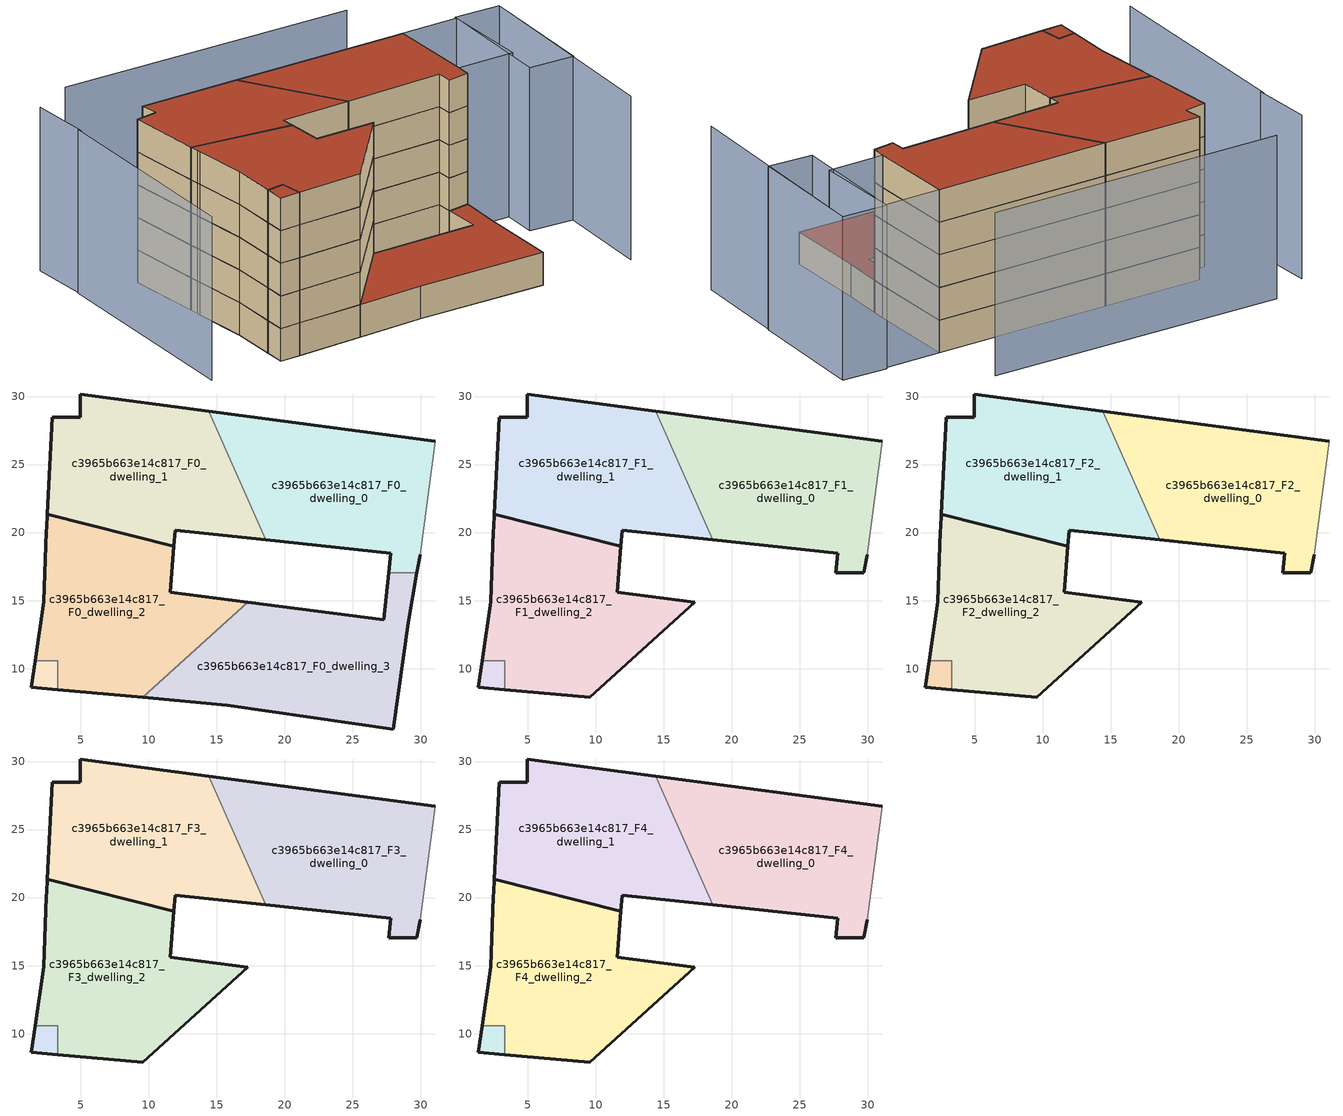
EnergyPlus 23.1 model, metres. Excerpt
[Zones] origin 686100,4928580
c3965b663e14c817_F0_dwelling_0
 floor ground (EU_floor_Construction): 29.71,17.05 29.94,18.39 31.05,26.71 14.39,28.93 18.58,19.47 27.79,18.49 27.63,17.05 z0
 wall outside (EU_wall_Construction): 27.63,17.05 27.79,18.49 18.58,19.47 / 14.39,28.93 31.05,26.71 / 29.94,18.39 29.71,17.05 z0:3
 wall adiabatic (EU_wall_Construction): 31.05,26.71 29.94,18.39 z0:3
 wall to c3965b663e14c817_F0_dwelling_1 (EU_wall_Construction): 18.58,19.47 14.39,28.93 z0:3
 wall to c3965b663e14c817_F0_dwelling_3 (EU_wall_Construction): 29.71,17.05 27.63,17.05 z0:3
c3965b663e14c817_F0_dwelling_1
 floor ground (EU_floor_Construction): 18.58,19.47 14.39,28.93 4.98,30.18 4.98,28.49 2.92,28.49 2.54,21.34 11.83,19.01 11.93,20.19 z0
 wall outside (EU_wall_Construction): 18.58,19.47 11.93,20.19 11.83,19.01 2.54,21.34 2.92,28.49 4.98,28.49 4.98,30.18 14.39,28.93 z0:3
c3965b663e14c817_F0_dwelling_2
 floor ground (EU_floor_Construction): 17.26,14.89 11.56,15.62 11.83,19.01 2.54,21.34 2.49,20.4 2.48,20.11 2.27,14.93 1.64,10.59 3.32,10.59 3.32,8.46 9.54,7.88 z0
 wall outside (EU_wall_Construction): 1.64,10.59 2.27,14.93 2.48,20.11 2.49,20.4 2.54,21.34 11.83,19.01 11.56,15.62 17.26,14.89 / 9.54,7.88 3.32,8.46 z0:3
 wall to c3965b663e14c817_F0_circulation (EU_wall_Construction): 3.32,8.46 3.32,10.59 1.64,10.59 z0:3
 wall to c3965b663e14c817_F0_dwelling_3 (EU_wall_Construction): 17.26,14.89 9.54,7.88 z0:3
c3965b663e14c817_F0_dwelling_3
 floor ground (EU_floor_Construction): 27.96,5.57 29.07,13.38 29.71,17.05 27.63,17.05 27.25,13.61 17.26,14.89 9.54,7.88 15.77,7.31 z0
 wall outside (EU_wall_Construction): 17.26,14.89 27.25,13.61 27.63,17.05 / 29.71,17.05 29.07,13.38 27.96,5.57 15.77,7.31 9.54,7.88 z0:3
 roof outside (EU_roof_Construction): 29.71,17.05 29.07,13.38 27.96,5.57 15.77,7.31 9.54,7.88 17.26,14.89 27.25,13.61 27.63,17.05 z3
c3965b663e14c817_F0_circulation
 floor ground (EU_floor_Construction): 3.32,8.46 3.32,10.59 1.64,10.59 1.36,8.64 z0
 wall outside (EU_wall_Construction): 3.32,8.46 1.36,8.64 1.64,10.59 z0:3
c3965b663e14c817_F1_dwelling_0
 floor to c3965b663e14c817_F0_dwelling_0 (EU_floor_Construction): 29.71,17.05 29.94,18.39 31.05,26.71 14.39,28.93 18.58,19.47 27.79,18.49 27.63,17.05 z3
 wall outside (EU_wall_Construction): 14.39,28.93 31.05,26.71 / 29.94,18.39 29.71,17.05 27.63,17.05 27.79,18.49 18.58,19.47 z3:6
 wall adiabatic (EU_wall_Construction): 31.05,26.71 29.94,18.39 z3:6
 wall to c3965b663e14c817_F1_dwelling_1 (EU_wall_Construction): 18.58,19.47 14.39,28.93 z3:6
c3965b663e14c817_F1_dwelling_1
 floor to c3965b663e14c817_F0_dwelling_1 (EU_floor_Construction): 18.58,19.47 14.39,28.93 4.98,30.18 4.98,28.49 2.92,28.49 2.54,21.34 11.83,19.01 11.93,20.19 z3
 wall outside (EU_wall_Construction): 18.58,19.47 11.93,20.19 11.83,19.01 2.54,21.34 2.92,28.49 4.98,28.49 4.98,30.18 14.39,28.93 z3:6
c3965b663e14c817_F1_dwelling_2
 floor to c3965b663e14c817_F0_dwelling_2 (EU_floor_Construction): 17.26,14.89 11.56,15.62 11.83,19.01 2.54,21.34 2.49,20.4 2.48,20.11 2.27,14.93 1.64,10.59 3.32,10.59 3.32,8.46 9.54,7.88 z3
 wall outside (EU_wall_Construction): 1.64,10.59 2.27,14.93 2.48,20.11 2.49,20.4 2.54,21.34 11.83,19.01 11.56,15.62 17.26,14.89 9.54,7.88 3.32,8.46 z3:6
 wall to c3965b663e14c817_F1_circulation (EU_wall_Construction): 3.32,8.46 3.32,10.59 1.64,10.59 z3:6
c3965b663e14c817_F1_circulation
 floor to c3965b663e14c817_F0_circulation (EU_floor_Construction): 3.32,8.46 3.32,10.59 1.64,10.59 1.36,8.64 z3
 wall outside (EU_wall_Construction): 3.32,8.46 1.36,8.64 1.64,10.59 z3:6
c3965b663e14c817_F2_dwelling_0
 floor to c3965b663e14c817_F1_dwelling_0 (EU_floor_Construction): 29.71,17.05 29.94,18.39 31.05,26.71 14.39,28.93 18.58,19.47 27.79,18.49 27.63,17.05 z6
 wall outside (EU_wall_Construction): 14.39,28.93 31.05,26.71 / 29.94,18.39 29.71,17.05 27.63,17.05 27.79,18.49 18.58,19.47 z6:9
 wall adiabatic (EU_wall_Construction): 31.05,26.71 29.94,18.39 z6:9
 wall to c3965b663e14c817_F2_dwelling_1 (EU_wall_Construction): 18.58,19.47 14.39,28.93 z6:9
c3965b663e14c817_F2_dwelling_1
 floor to c3965b663e14c817_F1_dwelling_1 (EU_floor_Construction): 18.58,19.47 14.39,28.93 4.98,30.18 4.98,28.49 2.92,28.49 2.54,21.34 11.83,19.01 11.93,20.19 z6
 wall outside (EU_wall_Construction): 18.58,19.47 11.93,20.19 11.83,19.01 2.54,21.34 2.92,28.49 4.98,28.49 4.98,30.18 14.39,28.93 z6:9
c3965b663e14c817_F2_dwelling_2
 floor to c3965b663e14c817_F1_dwelling_2 (EU_floor_Construction): 17.26,14.89 11.56,15.62 11.83,19.01 2.54,21.34 2.49,20.4 2.48,20.11 2.27,14.93 1.64,10.59 3.32,10.59 3.32,8.46 9.54,7.88 z6
 wall outside (EU_wall_Construction): 1.64,10.59 2.27,14.93 2.48,20.11 2.49,20.4 2.54,21.34 11.83,19.01 11.56,15.62 17.26,14.89 9.54,7.88 3.32,8.46 z6:9
 wall to c3965b663e14c817_F2_circulation (EU_wall_Construction): 3.32,8.46 3.32,10.59 1.64,10.59 z6:9
c3965b663e14c817_F2_circulation
 floor to c3965b663e14c817_F1_circulation (EU_floor_Construction): 3.32,8.46 3.32,10.59 1.64,10.59 1.36,8.64 z6
 wall outside (EU_wall_Construction): 3.32,8.46 1.36,8.64 1.64,10.59 z6:9
c3965b663e14c817_F3_dwelling_0
 floor to c3965b663e14c817_F2_dwelling_0 (EU_floor_Construction): 29.71,17.05 29.94,18.39 31.05,26.71 14.39,28.93 18.58,19.47 27.79,18.49 27.63,17.05 z9
 wall outside (EU_wall_Construction): 14.39,28.93 31.05,26.71 / 29.94,18.39 29.71,17.05 27.63,17.05 27.79,18.49 18.58,19.47 z9:12
 wall adiabatic (EU_wall_Construction): 31.05,26.71 29.94,18.39 z9:12
 wall to c3965b663e14c817_F3_dwelling_1 (EU_wall_Construction): 18.58,19.47 14.39,28.93 z9:12
c3965b663e14c817_F3_dwelling_1
 floor to c3965b663e14c817_F2_dwelling_1 (EU_floor_Construction): 18.58,19.47 14.39,28.93 4.98,30.18 4.98,28.49 2.92,28.49 2.54,21.34 11.83,19.01 11.93,20.19 z9
 wall outside (EU_wall_Construction): 18.58,19.47 11.93,20.19 11.83,19.01 2.54,21.34 2.92,28.49 4.98,28.49 4.98,30.18 14.39,28.93 z9:12
c3965b663e14c817_F3_dwelling_2
 floor to c3965b663e14c817_F2_dwelling_2 (EU_floor_Construction): 17.26,14.89 11.56,15.62 11.83,19.01 2.54,21.34 2.49,20.4 2.48,20.11 2.27,14.93 1.64,10.59 3.32,10.59 3.32,8.46 9.54,7.88 z9
 wall outside (EU_wall_Construction): 1.64,10.59 2.27,14.93 2.48,20.11 2.49,20.4 2.54,21.34 11.83,19.01 11.56,15.62 17.26,14.89 9.54,7.88 3.32,8.46 z9:12
 wall to c3965b663e14c817_F3_circulation (EU_wall_Construction): 3.32,8.46 3.32,10.59 1.64,10.59 z9:12
c3965b663e14c817_F3_circulation
 floor to c3965b663e14c817_F2_circulation (EU_floor_Construction): 3.32,8.46 3.32,10.59 1.64,10.59 1.36,8.64 z9
 wall outside (EU_wall_Construction): 3.32,8.46 1.36,8.64 1.64,10.59 z9:12
c3965b663e14c817_F4_dwelling_0
 floor to c3965b663e14c817_F3_dwelling_0 (EU_floor_Construction): 29.71,17.05 29.94,18.39 31.05,26.71 14.39,28.93 18.58,19.47 27.79,18.49 27.63,17.05 z12
 wall outside (EU_wall_Construction): 14.39,28.93 31.05,26.71 / 29.94,18.39 29.71,17.05 27.63,17.05 27.79,18.49 18.58,19.47 z12:15
 wall adiabatic (EU_wall_Construction): 31.05,26.71 29.94,18.39 z12:15
 wall to c3965b663e14c817_F4_dwelling_1 (EU_wall_Construction): 18.58,19.47 14.39,28.93 z12:15
 roof outside (EU_roof_Construction): 31.05,26.71 29.94,18.39 29.71,17.05 27.63,17.05 27.79,18.49 18.58,19.47 14.39,28.93 z15
c3965b663e14c817_F4_dwelling_1
 floor to c3965b663e14c817_F3_dwelling_1 (EU_floor_Construction): 18.58,19.47 14.39,28.93 4.98,30.18 4.98,28.49 2.92,28.49 2.54,21.34 11.83,19.01 11.93,20.19 z12
 wall outside (EU_wall_Construction): 18.58,19.47 11.93,20.19 11.83,19.01 2.54,21.34 2.92,28.49 4.98,28.49 4.98,30.18 14.39,28.93 z12:15
 roof outside (EU_roof_Construction): 14.39,28.93 18.58,19.47 11.93,20.19 11.83,19.01 2.54,21.34 2.92,28.49 4.98,28.49 4.98,30.18 z15
c3965b663e14c817_F4_dwelling_2
 floor to c3965b663e14c817_F3_dwelling_2 (EU_floor_Construction): 17.26,14.89 11.56,15.62 11.83,19.01 2.54,21.34 2.49,20.4 2.48,20.11 2.27,14.93 1.64,10.59 3.32,10.59 3.32,8.46 9.54,7.88 z12
 wall outside (EU_wall_Construction): 1.64,10.59 2.27,14.93 2.48,20.11 2.49,20.4 2.54,21.34 11.83,19.01 11.56,15.62 17.26,14.89 9.54,7.88 3.32,8.46 z12:15
 wall to c3965b663e14c817_F4_circulation (EU_wall_Construction): 3.32,8.46 3.32,10.59 1.64,10.59 z12:15
 roof outside (EU_roof_Construction): 11.83,19.01 11.56,15.62 17.26,14.89 9.54,7.88 3.32,8.46 3.32,10.59 1.64,10.59 2.27,14.93 2.48,20.11 2.49,20.4 2.54,21.34 z15
c3965b663e14c817_F4_circulation
 floor to c3965b663e14c817_F3_circulation (EU_floor_Construction): 3.32,8.46 3.32,10.59 1.64,10.59 1.36,8.64 z12
 wall outside (EU_wall_Construction): 3.32,8.46 1.36,8.64 1.64,10.59 z12:15
 roof outside (EU_roof_Construction): 3.32,10.59 3.32,8.46 1.36,8.64 1.64,10.59 z15
shading: -2.17,30.15 -5.45,9.68 / -1.56,35.65 -2.12,29.83 / 30.63,33.28 2.71,37.26 / 36.83,4.53 40.68,25.43 / 40.68,25.43 38.6,13.72 / 38.6,13.72 34.34,14.47 / 34.34,14.47 36.42,26.18 / 36.42,26.18 40.68,25.43 / 29.94,18.39 31.05,26.71 / 31.05,26.71 36.39,26 / 36.39,26 35.28,17.67 / 35.28,17.67 29.94,18.39 z0:15
[Building]
EU S2 Campaign: North Axis=0; Terrain=City; Solar Distribution=FullExterior
[Site:Location]
Bologna: Latitude=44.5; Longitude=11.25; Time Zone=1; Elevation=37
[SizingPeriod:WeatherFileDays]
AnnualSizingPeriod: Begin Month=1; Begin Day of Month=1; End Month=12; End Day of Month=31; Day of Week for Start Day=Monday; Use Weather File Daylight Saving Period=No; Use Weather File Rain and Snow Indicators=No
[MATERIAL]
EU_InternalMass_Material: Roughness=MediumRough; Thickness=0.1; Conductivity=1; Density=1800; Specific Heat=900; Thermal Absorptance=0.9; Solar Absorptance=0.7; Visible Absorptance=0.7
[MATERIAL:NOMASS] Roughness=MediumRough; Thermal Absorptance=0.9; Solar Absorptance=0.7; Visible Absorptance=0.7
Name | Thermal Resistance
EU_wall_NoMass | 0.905828
EU_roof_NoMass | 0.37593
EU_floor_NoMass | 0.67114
[CONSTRUCTION]
EU_wall_Construction: EU_wall_NoMass
EU_roof_Construction: EU_roof_NoMass
EU_floor_Construction: EU_floor_NoMass
EU_InternalMass_Construction: EU_InternalMass_Material
[ZONE] Type=1; Multiplier=1; Ceiling Height=autocalculate; Floor Area=autocalculate; Part of Total Floor Area=Yes
Name | Volume
c3965b663e14c817_F0_dwelling_0; c3965b663e14c817_F1_dwelling_0; c3965b663e14c817_F2_dwelling_0; c3965b663e14c817_F3_dwelling_0; c3965b663e14c817_F4_dwelling_0 | 376.534
c3965b663e14c817_F0_dwelling_1; c3965b663e14c817_F1_dwelling_1; c3965b663e14c817_F2_dwelling_1; c3965b663e14c817_F3_dwelling_1; c3965b663e14c817_F4_dwelling_1 | 379.315
c3965b663e14c817_F0_dwelling_2 | 378.453
c3965b663e14c817_F1_dwelling_2; c3965b663e14c817_F2_dwelling_2; c3965b663e14c817_F3_dwelling_2; c3965b663e14c817_F4_dwelling_2 | 378.452
c3965b663e14c817_F0_dwelling_3 | 376.395
c3965b663e14c817_F0_circulation; c3965b663e14c817_F1_circulation; c3965b663e14c817_F2_circulation; c3965b663e14c817_F3_circulation; c3965b663e14c817_F4_circulation | 11.2017
[INTERNALMASS] Construction=EU_InternalMass_Construction
Name | Zone or ZoneList | Surface Area
c3965b663e14c817_F0_dwelling_0_EU_InternalMass | c3965b663e14c817_F0_dwelling_0 | 125.512
c3965b663e14c817_F0_dwelling_1_EU_InternalMass | c3965b663e14c817_F0_dwelling_1 | 126.441
c3965b663e14c817_F0_dwelling_2_EU_InternalMass | c3965b663e14c817_F0_dwelling_2 | 126.15
c3965b663e14c817_F0_dwelling_3_EU_InternalMass | c3965b663e14c817_F0_dwelling_3 | 125.462
c3965b663e14c817_F1_dwelling_0_EU_InternalMass | c3965b663e14c817_F1_dwelling_0 | 166.408
c3965b663e14c817_F1_dwelling_1_EU_InternalMass | c3965b663e14c817_F1_dwelling_1 | 167.765
c3965b663e14c817_F1_dwelling_2_EU_InternalMass | c3965b663e14c817_F1_dwelling_2 | 169.446
c3965b663e14c817_F2_dwelling_0_EU_InternalMass | c3965b663e14c817_F2_dwelling_0 | 166.408
c3965b663e14c817_F2_dwelling_1_EU_InternalMass | c3965b663e14c817_F2_dwelling_1 | 167.765
c3965b663e14c817_F2_dwelling_2_EU_InternalMass | c3965b663e14c817_F2_dwelling_2 | 169.446
c3965b663e14c817_F3_dwelling_0_EU_InternalMass | c3965b663e14c817_F3_dwelling_0 | 166.408
c3965b663e14c817_F3_dwelling_1_EU_InternalMass | c3965b663e14c817_F3_dwelling_1 | 167.765
c3965b663e14c817_F3_dwelling_2_EU_InternalMass | c3965b663e14c817_F3_dwelling_2 | 169.446
c3965b663e14c817_F4_dwelling_0_EU_InternalMass | c3965b663e14c817_F4_dwelling_0 | 166.408
c3965b663e14c817_F4_dwelling_1_EU_InternalMass | c3965b663e14c817_F4_dwelling_1 | 167.765
c3965b663e14c817_F4_dwelling_2_EU_InternalMass | c3965b663e14c817_F4_dwelling_2 | 169.446
[OTHEREQUIPMENT] Fuel Type=Electricity; Design Level Calculation Method=Watts/Area; Power per Zone Floor Area=1; Fraction Latent=0; Fraction Radiant=0; Fraction Lost=0; Carbon Dioxide Generation Rate=0; EndUse Subcategory=EU_Step8_InternalGains
Name | Zone or ZoneList or Space or SpaceList | Schedule
EU_Step8_InternalGain_c3965b663e14c817_F0_dwelling_0_f000 | c3965b663e14c817_F0_dwelling_0 | EU_Step8_GainSchedule_c3965b663e14c817_F0_dwelling_0_f000
EU_Step8_InternalGain_c3965b663e14c817_F0_dwelling_1_f000 | c3965b663e14c817_F0_dwelling_1 | EU_Step8_GainSchedule_c3965b663e14c817_F0_dwelling_1_f000
EU_Step8_InternalGain_c3965b663e14c817_F0_dwelling_2_f000 | c3965b663e14c817_F0_dwelling_2 | EU_Step8_GainSchedule_c3965b663e14c817_F0_dwelling_2_f000
EU_Step8_InternalGain_c3965b663e14c817_F0_dwelling_3_f000 | c3965b663e14c817_F0_dwelling_3 | EU_Step8_GainSchedule_c3965b663e14c817_F0_dwelling_3_f000
EU_Step8_InternalGain_c3965b663e14c817_F1_dwelling_0_f000 | c3965b663e14c817_F1_dwelling_0 | EU_Step8_GainSchedule_c3965b663e14c817_F1_dwelling_0_f000
EU_Step8_InternalGain_c3965b663e14c817_F1_dwelling_1_f000 | c3965b663e14c817_F1_dwelling_1 | EU_Step8_GainSchedule_c3965b663e14c817_F1_dwelling_1_f000
EU_Step8_InternalGain_c3965b663e14c817_F1_dwelling_2_f000 | c3965b663e14c817_F1_dwelling_2 | EU_Step8_GainSchedule_c3965b663e14c817_F1_dwelling_2_f000
EU_Step8_InternalGain_c3965b663e14c817_F2_dwelling_0_f000 | c3965b663e14c817_F2_dwelling_0 | EU_Step8_GainSchedule_c3965b663e14c817_F2_dwelling_0_f000
EU_Step8_InternalGain_c3965b663e14c817_F2_dwelling_1_f000 | c3965b663e14c817_F2_dwelling_1 | EU_Step8_GainSchedule_c3965b663e14c817_F2_dwelling_1_f000
EU_Step8_InternalGain_c3965b663e14c817_F2_dwelling_2_f000 | c3965b663e14c817_F2_dwelling_2 | EU_Step8_GainSchedule_c3965b663e14c817_F2_dwelling_2_f000
EU_Step8_InternalGain_c3965b663e14c817_F3_dwelling_0_f000 | c3965b663e14c817_F3_dwelling_0 | EU_Step8_GainSchedule_c3965b663e14c817_F3_dwelling_0_f000
EU_Step8_InternalGain_c3965b663e14c817_F3_dwelling_1_f000 | c3965b663e14c817_F3_dwelling_1 | EU_Step8_GainSchedule_c3965b663e14c817_F3_dwelling_1_f000
EU_Step8_InternalGain_c3965b663e14c817_F3_dwelling_2_f000 | c3965b663e14c817_F3_dwelling_2 | EU_Step8_GainSchedule_c3965b663e14c817_F3_dwelling_2_f000
EU_Step8_InternalGain_c3965b663e14c817_F4_dwelling_0_f000 | c3965b663e14c817_F4_dwelling_0 | EU_Step8_GainSchedule_c3965b663e14c817_F4_dwelling_0_f000
EU_Step8_InternalGain_c3965b663e14c817_F4_dwelling_1_f000 | c3965b663e14c817_F4_dwelling_1 | EU_Step8_GainSchedule_c3965b663e14c817_F4_dwelling_1_f000
EU_Step8_InternalGain_c3965b663e14c817_F4_dwelling_2_f000 | c3965b663e14c817_F4_dwelling_2 | EU_Step8_GainSchedule_c3965b663e14c817_F4_dwelling_2_f000
[ZONEINFILTRATION:DESIGNFLOWRATE] Schedule=EU_AlwaysOn; Design Flow Rate Calculation Method=Flow/Area; Flow Rate per Floor Area=0.0005; Constant Term Coefficient=1; Temperature Term Coefficient=0; Velocity Term Coefficient=0; Velocity Squared Term Coefficient=0
Name | Zone or ZoneList or Space or SpaceList
EU_Circulation_Infiltration_c3965b663e14c817_F0_circulation | c3965b663e14c817_F0_circulation
EU_Circulation_Infiltration_c3965b663e14c817_F1_circulation | c3965b663e14c817_F1_circulation
EU_Circulation_Infiltration_c3965b663e14c817_F2_circulation | c3965b663e14c817_F2_circulation
EU_Circulation_Infiltration_c3965b663e14c817_F3_circulation | c3965b663e14c817_F3_circulation
EU_Circulation_Infiltration_c3965b663e14c817_F4_circulation | c3965b663e14c817_F4_circulation
[ZONEVENTILATION:DESIGNFLOWRATE] Schedule=EU_AlwaysOn; Design Flow Rate Calculation Method=AirChanges/Hour; Air Changes per Hour=0.73129; Ventilation Type=Natural; Fan Pressure Rise=0; Fan Total Efficiency=1; Constant Term Coefficient=1; Temperature Term Coefficient=0; Velocity Term Coefficient=0; Velocity Squared Term Coefficient=0; Minimum Indoor Temperature=-100; Maximum Indoor Temperature=100; Delta Temperature=-100; Minimum Outdoor Temperature=-100; Maximum Outdoor Temperature=100; Maximum Wind Speed=40
Name | Zone or ZoneList or Space or SpaceList
EU_ConstantAir_c3965b663e14c817_F0_dwelling_0 | c3965b663e14c817_F0_dwelling_0
EU_ConstantAir_c3965b663e14c817_F0_dwelling_1 | c3965b663e14c817_F0_dwelling_1
EU_ConstantAir_c3965b663e14c817_F0_dwelling_2 | c3965b663e14c817_F0_dwelling_2
EU_ConstantAir_c3965b663e14c817_F0_dwelling_3 | c3965b663e14c817_F0_dwelling_3
EU_ConstantAir_c3965b663e14c817_F1_dwelling_0 | c3965b663e14c817_F1_dwelling_0
EU_ConstantAir_c3965b663e14c817_F1_dwelling_1 | c3965b663e14c817_F1_dwelling_1
EU_ConstantAir_c3965b663e14c817_F1_dwelling_2 | c3965b663e14c817_F1_dwelling_2
EU_ConstantAir_c3965b663e14c817_F2_dwelling_0 | c3965b663e14c817_F2_dwelling_0
EU_ConstantAir_c3965b663e14c817_F2_dwelling_1 | c3965b663e14c817_F2_dwelling_1
EU_ConstantAir_c3965b663e14c817_F2_dwelling_2 | c3965b663e14c817_F2_dwelling_2
EU_ConstantAir_c3965b663e14c817_F3_dwelling_0 | c3965b663e14c817_F3_dwelling_0
EU_ConstantAir_c3965b663e14c817_F3_dwelling_1 | c3965b663e14c817_F3_dwelling_1
EU_ConstantAir_c3965b663e14c817_F3_dwelling_2 | c3965b663e14c817_F3_dwelling_2
EU_ConstantAir_c3965b663e14c817_F4_dwelling_0 | c3965b663e14c817_F4_dwelling_0
EU_ConstantAir_c3965b663e14c817_F4_dwelling_1 | c3965b663e14c817_F4_dwelling_1
EU_ConstantAir_c3965b663e14c817_F4_dwelling_2 | c3965b663e14c817_F4_dwelling_2
[HVACTEMPLATE:THERMOSTAT] Constant Heating Setpoint=20; Constant Cooling Setpoint=50
EU_HeatOnly_c3965b663e14c817_F0_dwelling_0; EU_HeatOnly_c3965b663e14c817_F0_dwelling_1; EU_HeatOnly_c3965b663e14c817_F0_dwelling_2; EU_HeatOnly_c3965b663e14c817_F0_dwelling_3; EU_HeatOnly_c3965b663e14c817_F1_dwelling_0; EU_HeatOnly_c3965b663e14c817_F1_dwelling_1; EU_HeatOnly_c3965b663e14c817_F1_dwelling_2; EU_HeatOnly_c3965b663e14c817_F2_dwelling_0; EU_HeatOnly_c3965b663e14c817_F2_dwelling_1; EU_HeatOnly_c3965b663e14c817_F2_dwelling_2; EU_HeatOnly_c3965b663e14c817_F3_dwelling_0; EU_HeatOnly_c3965b663e14c817_F3_dwelling_1; EU_HeatOnly_c3965b663e14c817_F3_dwelling_2; EU_HeatOnly_c3965b663e14c817_F4_dwelling_0; EU_HeatOnly_c3965b663e14c817_F4_dwelling_1; EU_HeatOnly_c3965b663e14c817_F4_dwelling_2
[HVACTEMPLATE:ZONE:IDEALLOADSAIRSYSTEM] System Availability Schedule=EU_AlwaysOn; Maximum Heating Supply Air Temperature=50; Minimum Cooling Supply Air Temperature=13; Maximum Heating Supply Air Humidity Ratio=0.0156; Minimum Cooling Supply Air Humidity Ratio=0.0077; Heating Limit=NoLimit; Cooling Limit=NoLimit; Heating Availability Schedule=EU_AlwaysOn; Cooling Availability Schedule=EU_CoolingOff; Dehumidification Control Type=ConstantSensibleHeatRatio; Cooling Sensible Heat Ratio=0.7; Dehumidification Setpoint=60; Humidification Control Type=None; Humidification Setpoint=30; Outdoor Air Method=None; Outdoor Air Flow Rate per Person=0.00944; Outdoor Air Flow Rate per Zone Floor Area=0; Outdoor Air Flow Rate per Zone=0; Demand Controlled Ventilation Type=None; Outdoor Air Economizer Type=NoEconomizer; Heat Recovery Type=None; Sensible Heat Recovery Effectiveness=0.7; Latent Heat Recovery Effectiveness=0.65
Name | Template Thermostat
c3965b663e14c817_F0_dwelling_0 | EU_HeatOnly_c3965b663e14c817_F0_dwelling_0
c3965b663e14c817_F0_dwelling_1 | EU_HeatOnly_c3965b663e14c817_F0_dwelling_1
c3965b663e14c817_F0_dwelling_2 | EU_HeatOnly_c3965b663e14c817_F0_dwelling_2
c3965b663e14c817_F0_dwelling_3 | EU_HeatOnly_c3965b663e14c817_F0_dwelling_3
c3965b663e14c817_F1_dwelling_0 | EU_HeatOnly_c3965b663e14c817_F1_dwelling_0
c3965b663e14c817_F1_dwelling_1 | EU_HeatOnly_c3965b663e14c817_F1_dwelling_1
c3965b663e14c817_F1_dwelling_2 | EU_HeatOnly_c3965b663e14c817_F1_dwelling_2
c3965b663e14c817_F2_dwelling_0 | EU_HeatOnly_c3965b663e14c817_F2_dwelling_0
c3965b663e14c817_F2_dwelling_1 | EU_HeatOnly_c3965b663e14c817_F2_dwelling_1
c3965b663e14c817_F2_dwelling_2 | EU_HeatOnly_c3965b663e14c817_F2_dwelling_2
c3965b663e14c817_F3_dwelling_0 | EU_HeatOnly_c3965b663e14c817_F3_dwelling_0
c3965b663e14c817_F3_dwelling_1 | EU_HeatOnly_c3965b663e14c817_F3_dwelling_1
c3965b663e14c817_F3_dwelling_2 | EU_HeatOnly_c3965b663e14c817_F3_dwelling_2
c3965b663e14c817_F4_dwelling_0 | EU_HeatOnly_c3965b663e14c817_F4_dwelling_0
c3965b663e14c817_F4_dwelling_1 | EU_HeatOnly_c3965b663e14c817_F4_dwelling_1
c3965b663e14c817_F4_dwelling_2 | EU_HeatOnly_c3965b663e14c817_F4_dwelling_2
[SIZING:ZONE] Zone Cooling Design Supply Air Temperature Input Method=SupplyAirTemperature; Zone Cooling Design Supply Air Temperature=13; Zone Heating Design Supply Air Temperature Input Method=SupplyAirTemperature; Zone Heating Design Supply Air Temperature=50; Zone Cooling Design Supply Air Humidity Ratio=0.008; Zone Heating Design Supply Air Humidity Ratio=0.008; Cooling Design Air Flow Method=DesignDay; Cooling Design Air Flow Rate=0; Cooling Minimum Air Flow per Zone Floor Area=0.000762; Cooling Minimum Air Flow=0; Cooling Minimum Air Flow Fraction=0.2; Heating Design Air Flow Method=DesignDay; Heating Design Air Flow Rate=0; Heating Maximum Air Flow per Zone Floor Area=0.002032; Heating Maximum Air Flow=0.141576; Heating Maximum Air Flow Fraction=0.3; Account for Dedicated Outdoor Air System=No; Dedicated Outdoor Air System Control Strategy=NeutralSupplyAir; Dedicated Outdoor Air Low Setpoint Temperature for Design=autosize; Dedicated Outdoor Air High Setpoint Temperature for Design=autosize; Zone Load Sizing Method=Sensible Load Only No Latent Load; Zone Latent Cooling Design Supply Air Humidity Ratio Input Method=HumidityRatioDifference; Zone Cooling Design Supply Air Humidity Ratio Difference=0.005; Zone Latent Heating Design Supply Air Humidity Ratio Input Method=HumidityRatioDifference; Zone Humidification Design Supply Air Humidity Ratio Difference=0.005
c3965b663e14c817_F0_dwelling_0; c3965b663e14c817_F0_dwelling_1; c3965b663e14c817_F0_dwelling_2; c3965b663e14c817_F0_dwelling_3; c3965b663e14c817_F1_dwelling_0; c3965b663e14c817_F1_dwelling_1; c3965b663e14c817_F1_dwelling_2; c3965b663e14c817_F2_dwelling_0; c3965b663e14c817_F2_dwelling_1; c3965b663e14c817_F2_dwelling_2; c3965b663e14c817_F3_dwelling_0; c3965b663e14c817_F3_dwelling_1; c3965b663e14c817_F3_dwelling_2; c3965b663e14c817_F4_dwelling_0; c3965b663e14c817_F4_dwelling_1; c3965b663e14c817_F4_dwelling_2
[SCHEDULE:CONSTANT]
Name | Hourly Value
EU_AlwaysOn | 1
EU_CoolingOff | 0
[SCHEDULE:FILE] Column Number=1; Rows to Skip at Top=0; Number of Hours of Data=8760; Column Separator=Comma; Interpolate to Timestep=No; Minutes per Item=60; Adjust Schedule for Daylight Savings=Yes
Name | File
EU_Step8_GainSchedule_c3965b663e14c817_F0_dwelling_0_f000 | ../../schedules/c3965b663e14c817/c3965b663e14c817_F0_dwelling_0_f000_gain.csv
EU_Step8_GainSchedule_c3965b663e14c817_F0_dwelling_1_f000 | ../../schedules/c3965b663e14c817/c3965b663e14c817_F0_dwelling_1_f000_gain.csv
EU_Step8_GainSchedule_c3965b663e14c817_F0_dwelling_2_f000 | ../../schedules/c3965b663e14c817/c3965b663e14c817_F0_dwelling_2_f000_gain.csv
EU_Step8_GainSchedule_c3965b663e14c817_F0_dwelling_3_f000 | ../../schedules/c3965b663e14c817/c3965b663e14c817_F0_dwelling_3_f000_gain.csv
EU_Step8_GainSchedule_c3965b663e14c817_F1_dwelling_0_f000 | ../../schedules/c3965b663e14c817/c3965b663e14c817_F1_dwelling_0_f000_gain.csv
EU_Step8_GainSchedule_c3965b663e14c817_F1_dwelling_1_f000 | ../../schedules/c3965b663e14c817/c3965b663e14c817_F1_dwelling_1_f000_gain.csv
EU_Step8_GainSchedule_c3965b663e14c817_F1_dwelling_2_f000 | ../../schedules/c3965b663e14c817/c3965b663e14c817_F1_dwelling_2_f000_gain.csv
EU_Step8_GainSchedule_c3965b663e14c817_F2_dwelling_0_f000 | ../../schedules/c3965b663e14c817/c3965b663e14c817_F2_dwelling_0_f000_gain.csv
EU_Step8_GainSchedule_c3965b663e14c817_F2_dwelling_1_f000 | ../../schedules/c3965b663e14c817/c3965b663e14c817_F2_dwelling_1_f000_gain.csv
EU_Step8_GainSchedule_c3965b663e14c817_F2_dwelling_2_f000 | ../../schedules/c3965b663e14c817/c3965b663e14c817_F2_dwelling_2_f000_gain.csv
EU_Step8_GainSchedule_c3965b663e14c817_F3_dwelling_0_f000 | ../../schedules/c3965b663e14c817/c3965b663e14c817_F3_dwelling_0_f000_gain.csv
EU_Step8_GainSchedule_c3965b663e14c817_F3_dwelling_1_f000 | ../../schedules/c3965b663e14c817/c3965b663e14c817_F3_dwelling_1_f000_gain.csv
EU_Step8_GainSchedule_c3965b663e14c817_F3_dwelling_2_f000 | ../../schedules/c3965b663e14c817/c3965b663e14c817_F3_dwelling_2_f000_gain.csv
EU_Step8_GainSchedule_c3965b663e14c817_F4_dwelling_0_f000 | ../../schedules/c3965b663e14c817/c3965b663e14c817_F4_dwelling_0_f000_gain.csv
EU_Step8_GainSchedule_c3965b663e14c817_F4_dwelling_1_f000 | ../../schedules/c3965b663e14c817/c3965b663e14c817_F4_dwelling_1_f000_gain.csv
EU_Step8_GainSchedule_c3965b663e14c817_F4_dwelling_2_f000 | ../../schedules/c3965b663e14c817/c3965b663e14c817_F4_dwelling_2_f000_gain.csv
